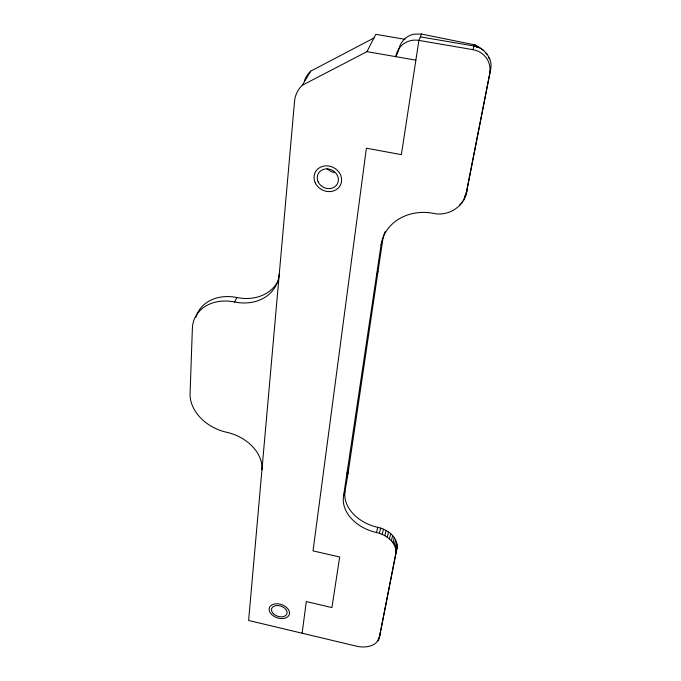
<?xml version="1.0" encoding="UTF-8"?>
<svg xmlns="http://www.w3.org/2000/svg" width="681" height="681" viewBox="0 0 681 681"><rect width="100%" height="100%" fill="white"/><g stroke="black" fill="none" stroke-linecap="round" stroke-linejoin="round"><path stroke-width="1.02" d="M373.903 38.025L310.723 71.13L302.33 85.219A29.513 26.951 35.6 0 0 294.55 101.324L248.608 620.476L356.257 646.116C364.463 648.193 376.797 646.907 379.402 637.305L395.763 553.551C397.244 542.51 386.11 534.611 376.474 532.525A39.03 28.491 15.3 0 1 343.479 496.577L381.071 244.896A46.129 39.966 13.7 0 1 433.278 213.323C448.983 216.975 465.974 205.534 467.183 189.156L490.635 69.215C493.035 57.902 484.055 48.896 474.436 44.801L421.539 34.05L413.665 34.203A20.166 19.545 27.1 0 0 398.921 49.236M343.479 496.577L344.986 491.495L348.17 472.486L382.62 240.47A45.831 39.83 13.6 0 1 385.242 231.497M379.402 637.305L396.963 548.307C398.453 537.309 387.395 529.401 377.785 527.341A38.817 28.449 15.3 0 1 344.986 491.495M302.117 633.219L306.314 601.553L331.928 607.563L339.683 556.998L313.03 550.895L366.387 148.203L401.373 154.647L418.9 40.392L421.539 34.05M474.325 45.406L474.436 44.801L483.757 50.445M466.119 193.455L490.635 69.215M377.998 640.71L378.602 638.046M378.874 639.067L380.602 631.985M395.806 549.286L397.014 544.042M395.976 551.448L397.176 546.205M395.763 553.551L396.963 548.307M394.325 544.936L395.542 539.71M395.252 547.098L396.461 541.863M393.039 542.834L394.265 537.607M391.413 540.816L392.648 535.598M389.472 538.935L390.715 533.717M387.259 537.215L388.519 532.006M384.808 535.692L386.076 530.482M465.234 196.741L467.183 189.156M382.16 534.389L383.446 529.188M462.067 202.776L462.501 201.04M463.872 199.865L464.944 195.532M379.368 533.325L380.662 528.133M376.474 532.525L377.785 527.341M459.862 205.424L460.305 203.687M346.663 477.543L348.17 472.486M346.901 473.678L348.417 468.639M489.665 72.978A20.609 19.877 2.4 0 0 472.963 49.67L474.436 44.801L477.67 47.185M376.457 275.796L378.006 271.259M381.071 244.896L382.62 240.47M398.76 50.173L395.848 56.668A20.421 19.715 26.5 0 1 418.9 40.392L472.963 49.67M302.33 85.219L366.982 51.654L375.793 34.314L405.025 39.336M261.947 469.745A38.477 27.964 23.1 0 0 226.603 432.256A40.136 30.356 24.4 0 1 190.067 393.507L192.374 328.395A41.967 33.046 26.3 0 1 234.639 301.998L236.945 297.529A43.746 35.991 29.3 0 0 278.197 280.836M420.373 36.851L474.061 46.036L479.211 47.619M366.982 51.654L415.87 60.149M485.757 53.127L487.375 54.318M474.436 44.801L477.517 47.636M488.286 57.544L489.826 58.958M279.261 274.137A44.001 36.093 29.2 0 1 234.639 301.998M195.941 317.167A41.72 32.977 26.4 0 1 236.945 297.529M304.407 80.809A28.764 26.499 36.9 0 1 310.723 71.13M334.09 172.514A10.564 9.457 28.1 0 1 327.186 168.394M271.532 614.398A10.513 6.955 18.8 0 0 288.914 615.36A10.513 6.955 18.8 0 0 277.499 603.8A10.513 6.955 18.8 0 0 271.532 614.398M315.192 182.704A14.122 12.513 27.6 0 0 338.942 187.335A14.122 12.513 27.6 0 0 329.34 166.121A14.122 12.513 27.6 0 0 315.192 182.704M273.345 613.675A8.061 5.329 18.8 0 0 286.675 614.39A8.061 5.329 18.8 0 0 277.908 605.537A8.061 5.329 18.8 0 0 273.345 613.675M318.138 181.827A10.828 9.594 27.6 0 0 336.346 185.351A10.828 9.594 27.6 0 0 328.957 169.101A10.828 9.594 27.6 0 0 318.138 181.827"/></g></svg>
